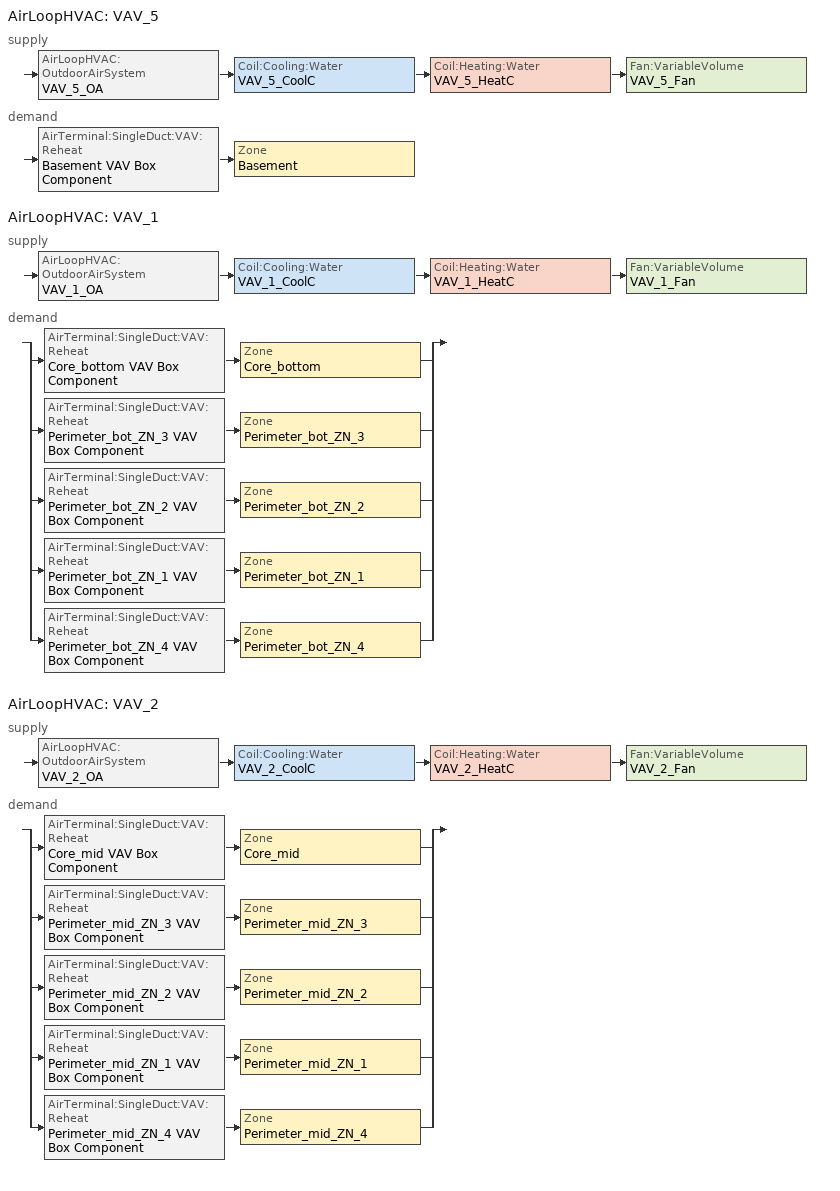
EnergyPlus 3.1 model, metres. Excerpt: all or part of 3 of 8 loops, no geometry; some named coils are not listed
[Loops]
AirLoopHVAC 'VAV_5'
 supply: AirLoopHVAC:OutdoorAirSystem 'VAV_5_OA' > Coil:Cooling:Water 'VAV_5_CoolC' > Coil:Heating:Water 'VAV_5_HeatC' > Fan:VariableVolume 'VAV_5_Fan'
 demand: AirTerminal:SingleDuct:VAV:Reheat 'Basement VAV Box Component' > Zone 'Basement'
AirLoopHVAC 'VAV_1'
 supply: AirLoopHVAC:OutdoorAirSystem 'VAV_1_OA' > Coil:Cooling:Water 'VAV_1_CoolC' > Coil:Heating:Water 'VAV_1_HeatC' > Fan:VariableVolume 'VAV_1_Fan'
 demand: split
  | AirTerminal:SingleDuct:VAV:Reheat 'Core_bottom VAV Box Component' > Zone 'Core_bottom'
  | AirTerminal:SingleDuct:VAV:Reheat 'Perimeter_bot_ZN_3 VAV Box Component' > Zone 'Perimeter_bot_ZN_3'
  | AirTerminal:SingleDuct:VAV:Reheat 'Perimeter_bot_ZN_2 VAV Box Component' > Zone 'Perimeter_bot_ZN_2'
  | AirTerminal:SingleDuct:VAV:Reheat 'Perimeter_bot_ZN_1 VAV Box Component' > Zone 'Perimeter_bot_ZN_1'
  | AirTerminal:SingleDuct:VAV:Reheat 'Perimeter_bot_ZN_4 VAV Box Component' > Zone 'Perimeter_bot_ZN_4'
AirLoopHVAC 'VAV_2'
 supply: AirLoopHVAC:OutdoorAirSystem 'VAV_2_OA' > Coil:Cooling:Water 'VAV_2_CoolC' > Coil:Heating:Water 'VAV_2_HeatC' > Fan:VariableVolume 'VAV_2_Fan'
 demand: split
  | AirTerminal:SingleDuct:VAV:Reheat 'Core_mid VAV Box Component' > Zone 'Core_mid'
  | AirTerminal:SingleDuct:VAV:Reheat 'Perimeter_mid_ZN_3 VAV Box Component' > Zone 'Perimeter_mid_ZN_3'
  | AirTerminal:SingleDuct:VAV:Reheat 'Perimeter_mid_ZN_2 VAV Box Component' > Zone 'Perimeter_mid_ZN_2'
  | AirTerminal:SingleDuct:VAV:Reheat 'Perimeter_mid_ZN_1 VAV Box Component' > Zone 'Perimeter_mid_ZN_1'
  | AirTerminal:SingleDuct:VAV:Reheat 'Perimeter_mid_ZN_4 VAV Box Component' > Zone 'Perimeter_mid_ZN_4'
[ComponentCost:LineItem]
Name | Line Item Type | Item | Cost per Each | Quantity | Cost per Unit of Output Capacity
People:Basement | General | Basement | 1 | 95.8476
LIGHTING EQUIP:Basement | Lights | Basement |  |  | 1
ElectricEquipment:Basement:PlugMisc | General | Basement | 1 | 17.2454
People:Core_bottom | General | Core_bottom | 1 | 136.239
LIGHTING EQUIP:Core_bottom | Lights | Core_bottom |  |  | 1
ElectricEquipment:Core_bottom:PlugMisc | General | Core_bottom | 1 | 20.4358
People:Core_mid | General | Core_mid | 1 | 1362.39
LIGHTING EQUIP:Core_mid | Lights | Core_mid |  |  | 1
ElectricEquipment:Core_mid:PlugMisc | General | Core_mid | 1 | 204.3585
Infiltration:Perimeter_bot_ZN_3 | General | Perimeter_bot_ZN_3 | 1 | 0.0597
People:Perimeter_bot_ZN_3 | General | Perimeter_bot_ZN_3 | 1 | 16.8616
LIGHTING EQUIP:Perimeter_bot_ZN_3 | Lights | Perimeter_bot_ZN_3 |  |  | 1
ElectricEquipment:Perimeter_bot_ZN_3:PlugMisc | General | Perimeter_bot_ZN_3 | 1 | 2.5292
Infiltration:Perimeter_bot_ZN_2 | General | Perimeter_bot_ZN_2 | 1 | 0.04
People:Perimeter_bot_ZN_2 | General | Perimeter_bot_ZN_2 | 1 | 10.8663
LIGHTING EQUIP:Perimeter_bot_ZN_2 | Lights | Perimeter_bot_ZN_2 |  |  | 1
ElectricEquipment:Perimeter_bot_ZN_2:PlugMisc | General | Perimeter_bot_ZN_2 | 1 | 1.6299
Infiltration:Perimeter_bot_ZN_1 | General | Perimeter_bot_ZN_1 | 1 | 0.0597
People:Perimeter_bot_ZN_1 | General | Perimeter_bot_ZN_1 | 1 | 16.862
LIGHTING EQUIP:Perimeter_bot_ZN_1 | Lights | Perimeter_bot_ZN_1 |  |  | 1
ElectricEquipment:Perimeter_bot_ZN_1:PlugMisc | General | Perimeter_bot_ZN_1 | 1 | 2.5293
Infiltration:Perimeter_bot_ZN_4 | General | Perimeter_bot_ZN_4 | 1 | 0.04
People:Perimeter_bot_ZN_4 | General | Perimeter_bot_ZN_4 | 1 | 10.8663
LIGHTING EQUIP:Perimeter_bot_ZN_4 | Lights | Perimeter_bot_ZN_4 |  |  | 1
ElectricEquipment:Perimeter_bot_ZN_4:PlugMisc | General | Perimeter_bot_ZN_4 | 1 | 1.6299
Infiltration:Perimeter_mid_ZN_3 | General | Perimeter_mid_ZN_3 | 1 | 0.5972
People:Perimeter_mid_ZN_3 | General | Perimeter_mid_ZN_3 | 1 | 168.6161
LIGHTING EQUIP:Perimeter_mid_ZN_3 | Lights | Perimeter_mid_ZN_3 |  |  | 1
ElectricEquipment:Perimeter_mid_ZN_3:PlugMisc | General | Perimeter_mid_ZN_3 | 1 | 25.2924
Infiltration:Perimeter_mid_ZN_2 | General | Perimeter_mid_ZN_2 | 1 | 0.4003
People:Perimeter_mid_ZN_2 | General | Perimeter_mid_ZN_2 | 1 | 108.6626
LIGHTING EQUIP:Perimeter_mid_ZN_2 | Lights | Perimeter_mid_ZN_2 |  |  | 1
ElectricEquipment:Perimeter_mid_ZN_2:PlugMisc | General | Perimeter_mid_ZN_2 | 1 | 16.2994
Infiltration:Perimeter_mid_ZN_1 | General | Perimeter_mid_ZN_1 | 1 | 0.5972
People:Perimeter_mid_ZN_1 | General | Perimeter_mid_ZN_1 | 1 | 168.6198
LIGHTING EQUIP:Perimeter_mid_ZN_1 | Lights | Perimeter_mid_ZN_1 |  |  | 1
ElectricEquipment:Perimeter_mid_ZN_1:PlugMisc | General | Perimeter_mid_ZN_1 | 1 | 25.293
Infiltration:Perimeter_mid_ZN_4 | General | Perimeter_mid_ZN_4 | 1 | 0.4003
People:Perimeter_mid_ZN_4 | General | Perimeter_mid_ZN_4 | 1 | 108.6626
LIGHTING EQUIP:Perimeter_mid_ZN_4 | Lights | Perimeter_mid_ZN_4 |  |  | 1
ElectricEquipment:Perimeter_mid_ZN_4:PlugMisc | General | Perimeter_mid_ZN_4 | 1 | 16.2994
[Sizing:Zone] Zone Cooling Design Supply Air Temperature {C}=14; Zone Heating Design Supply Air Temperature {C}=40; Zone Cooling Design Supply Air Humidity Ratio {kg-H20/kg-air}=0.0085; Zone Heating Design Supply Air Humidity Ratio {kg-H20/kg-air}=0.008; Outdoor Air Method=Flow/Zone; Outside Air Flow per Zone Floor Area {(m3/s)/m2}=0; Cooling Design Air Flow Method {Flow/Zone | DesignDay | DesignDayWithLimit}=DesignDayWithLimit; Cooling Minimum Air Flow=0; Cooling Minimum Air Flow Fraction=0; Heating Design Air Flow Method {Flow/Zone | DesignDay}=DesignDay; Heating Design Air Flow Rate=0
Name | Outside Air Flow per Zone {m3/s}
Basement | 0.958476
Core_bottom; Core_mid | 1.36239
Perimeter_bot_ZN_3; Perimeter_mid_ZN_3 | 0.168616
Perimeter_bot_ZN_2; Perimeter_bot_ZN_4; Perimeter_mid_ZN_2; Perimeter_mid_ZN_4 | 0.108663
Perimeter_bot_ZN_1; Perimeter_mid_ZN_1 | 0.16862
[ZoneControl:Thermostat] Control Type Schedule=Dual Zone Control Type Sched
Name | Zone | Control 1
Basement Thermostat | Basement | Basement DualSPSched
Core_bottom Thermostat | Core_bottom | Core_bottom DualSPSched
Core_mid Thermostat | Core_mid | Core_mid DualSPSched
Perimeter_bot_ZN_3 Thermostat | Perimeter_bot_ZN_3 | Perimeter_bot_ZN_3 DualSPSched
Perimeter_bot_ZN_2 Thermostat | Perimeter_bot_ZN_2 | Perimeter_bot_ZN_2 DualSPSched
Perimeter_bot_ZN_1 Thermostat | Perimeter_bot_ZN_1 | Perimeter_bot_ZN_1 DualSPSched
Perimeter_bot_ZN_4 Thermostat | Perimeter_bot_ZN_4 | Perimeter_bot_ZN_4 DualSPSched
Perimeter_mid_ZN_3 Thermostat | Perimeter_mid_ZN_3 | Perimeter_mid_ZN_3 DualSPSched
Perimeter_mid_ZN_2 Thermostat | Perimeter_mid_ZN_2 | Perimeter_mid_ZN_2 DualSPSched
Perimeter_mid_ZN_1 Thermostat | Perimeter_mid_ZN_1 | Perimeter_mid_ZN_1 DualSPSched
Perimeter_mid_ZN_4 Thermostat | Perimeter_mid_ZN_4 | Perimeter_mid_ZN_4 DualSPSched
[ThermostatSetpoint:DualSetpoint] Heating Setpoint Temperature Schedule=HTGSETP_SCH; Cooling Setpoint Temperature Schedule=CLGSETP_SCH
Basement DualSPSched; Core_bottom DualSPSched; Core_mid DualSPSched; Perimeter_bot_ZN_3 DualSPSched; Perimeter_bot_ZN_2 DualSPSched; Perimeter_bot_ZN_1 DualSPSched; Perimeter_bot_ZN_4 DualSPSched; Perimeter_mid_ZN_3 DualSPSched; Perimeter_mid_ZN_2 DualSPSched; Perimeter_mid_ZN_1 DualSPSched; Perimeter_mid_ZN_4 DualSPSched
[Zone equipment]
Basement: Basement VAV Box Component
Core_bottom: Core_bottom VAV Box Component
Core_mid: Core_mid VAV Box Component
Perimeter_bot_ZN_3: Perimeter_bot_ZN_3 VAV Box Component
Perimeter_bot_ZN_2: Perimeter_bot_ZN_2 VAV Box Component
Perimeter_bot_ZN_1: Perimeter_bot_ZN_1 VAV Box Component
Perimeter_bot_ZN_4: Perimeter_bot_ZN_4 VAV Box Component
Perimeter_mid_ZN_3: Perimeter_mid_ZN_3 VAV Box Component
Perimeter_mid_ZN_2: Perimeter_mid_ZN_2 VAV Box Component
Perimeter_mid_ZN_1: Perimeter_mid_ZN_1 VAV Box Component
Perimeter_mid_ZN_4: Perimeter_mid_ZN_4 VAV Box Component
[AirTerminal:SingleDuct:VAV:Reheat] Availability Schedule=ALWAYS_ON; Maximum Air Flow Rate {m3/s}=AUTOSIZE; Zone Minimum Air Flow Input Method=Constant; Constant Minimum Air Flow Fraction=0.3; Maximum Hot Water or Steam Flow Rate {m3/s}=AUTOSIZE; Minimum Hot Water or Steam Flow Rate {m3/s}=0; Convergence Tolerance=0.001; Damper Heating Action=Normal
Name | Reheat Coil
Basement VAV Box Component | Basement VAV Box Reheat Coil
Core_bottom VAV Box Component | Core_bottom VAV Box Reheat Coil
Core_mid VAV Box Component | Core_mid VAV Box Reheat Coil
Perimeter_bot_ZN_3 VAV Box Component | Perimeter_bot_ZN_3 VAV Box Reheat Coil
Perimeter_bot_ZN_2 VAV Box Component | Perimeter_bot_ZN_2 VAV Box Reheat Coil
Perimeter_bot_ZN_1 VAV Box Component | Perimeter_bot_ZN_1 VAV Box Reheat Coil
Perimeter_bot_ZN_4 VAV Box Component | Perimeter_bot_ZN_4 VAV Box Reheat Coil
Perimeter_mid_ZN_3 VAV Box Component | Perimeter_mid_ZN_3 VAV Box Reheat Coil
Perimeter_mid_ZN_2 VAV Box Component | Perimeter_mid_ZN_2 VAV Box Reheat Coil
Perimeter_mid_ZN_1 VAV Box Component | Perimeter_mid_ZN_1 VAV Box Reheat Coil
Perimeter_mid_ZN_4 VAV Box Component | Perimeter_mid_ZN_4 VAV Box Reheat Coil
[Coil:Heating:Water] Availablility Schedule=ALWAYS_ON; U-Factor Times Area Value {W/K}=AUTOSIZE; Maximum Water Flow Rate {m3/s}=AUTOSIZE; Coil Peformance input method=UFactorTimesAreaAndDesignWaterFlowRate; Nominal Capacity=AUTOSIZE; Design Inlet Water Temperature=82.2; Design Inlet Air Temperature=16.6; Design Outlet Water Temperature=71.1; Design Outlet Air Temperature=32.2
VAV_5_HeatC; VAV_1_HeatC; VAV_2_HeatC
[AirLoopHVAC] Design Supply Air Flow Rate {m3/s}=AUTOSIZE
VAV_5; VAV_1; VAV_2
[Controller:WaterCoil] Control Variable {Temperature | HumidityRatio | TemperatureAndHumidityRatio | Flow}=Temperature; Maximum Actuated Flow {m3/s}=AUTOSIZE; Minimum Actuated Flow {m3/s}=0
Name | Action {Normal | Reverse} | Actuator Variable {Flow} | Actuator Variable {FLOW} | Controller Convergence Tolerance {delta C} [Delta temp from setpoint]
VAV_5_CoolC_Controller; VAV_1_CoolC_Controller; VAV_2_CoolC_Controller | Reverse | Flow
VAV_5_HeatC_Controller; VAV_1_HeatC_Controller; VAV_2_HeatC_Controller | Normal |  | Flow | 0.0001
[SetpointManager:Scheduled] Control Variable {Temperature| others }=Temperature; Schedule=Seasonal-Reset-Supply-Air-Temp-Sch
Name | Setpoint Node or NodeList
VAV_5 SAT setpoint | VAV_5 Supply Equipment Outlet Node
VAV_1 SAT setpoint | VAV_1 Supply Equipment Outlet Node
VAV_2 SAT setpoint | VAV_2 Supply Equipment Outlet Node
[SetpointManager:MixedAir]
Name | Control Variable {Temperature} | Setpoint Node or NodeList | Control Variable
VAV_5_CoolC SAT Manager | Temperature | VAV_5_CoolC-VAV_5_HeatCNode
VAV_5_HeatC SAT Manager | Temperature | VAV_5_HeatC-VAV_5_FanNode
VAV_5_OAMixed Air Temp Manager |  | VAV_5_OA-VAV_5_CoolCNode | Temperature
VAV_1_CoolC SAT Manager | Temperature | VAV_1_CoolC-VAV_1_HeatCNode
VAV_1_HeatC SAT Manager | Temperature | VAV_1_HeatC-VAV_1_FanNode
VAV_1_OAMixed Air Temp Manager |  | VAV_1_OA-VAV_1_CoolCNode | Temperature
VAV_2_CoolC SAT Manager | Temperature | VAV_2_CoolC-VAV_2_HeatCNode
VAV_2_HeatC SAT Manager | Temperature | VAV_2_HeatC-VAV_2_FanNode
VAV_2_OAMixed Air Temp Manager |  | VAV_2_OA-VAV_2_CoolCNode | Temperature
[Sizing:System] Type Of Load To Size On {Sensible}=Sensible; Design Outdoor Air Flow Rate {m3/s}=AUTOSIZE; Minimum System Air Flow Ratio=0.3; Preheat Design Temperature {C}=7; Preheat Design Humidity Ratio {kg-H2O/kg-air}=0.008; Precool Design Temperature {C}=12.8; Precool Design Humidity Ratio {kg-H2O/kg-air}=0.008; Central Cooling Design Supply Air Temperature {C}=12.8; Central Heating Design Supply Air Temperature {C}=16.7; Sizing Option {Coincident | NonCoincident}=NonCoincident; 100% Outdoor Air in Cooling {Yes | No}=No; 100% Outdoor Air in Heating {Yes | No}=No; Central Cooling Design Supply Air Humidity Ratio {kg-H2O/kg-air}=0.0085; Central Heating Design Supply Air Humidity Ratio {kg-H2O/kg-air}=0.008; Cooling Design Air Flow Method=DesignDay; Cooling Design Air Flow Rate {m3/s}=0; Heating Design Air Flow Method=DesignDay; Heating Design Air Flow Rate {m3/s}=0
VAV_5; VAV_1; VAV_2
[Controller:OutdoorAir] Minimum Outdoor Air Flow Rate {m3/s}=AUTOSIZE; Maximum Outdoor Air Flow Rate {m3/s}=AUTOSIZE; Economizer Control Type=DifferentialDryBulb; Economizer Control Action Type=ModulateFlow; Economizer Maximum Limit Dry-Bulb Temperature {C}=28; Economizer Maximum Limit Enthalpy {J/kg}=64000; Economizer Minimum Limit Dry-Bulb Temperature {C}=0; Lockout Type=NoLockout; Minimum Limit Type=FixedMinimum; Minimum Outdoor Air Schedule=MinOA_MotorizedDamper_Sched
VAV_5_OA_Controller; VAV_1_OA_Controller; VAV_2_OA_Controller
[Coil:Cooling:Water] Availability Schedule=ALWAYS_ON; Design Water Flow Rate {m3/s}=AUTOSIZE; Design Air Flow Rate {m3/s}=AUTOSIZE; Design Inlet Water Temperature {C}=AUTOSIZE; Design Inlet Air Temperature {C}=AUTOSIZE; Design Outlet Air Temperature {C}=AUTOSIZE; Design Inlet Humidity Ratio {kg-H2O/kg-air}=AUTOSIZE; Design Outlet Humidity Ratio {kg-H2O/kg-air}=AUTOSIZE; Type of Analysise {*******}=SimpleAnalysis; Heat Exchanger Configuration {*********}=CrossFlow
VAV_5_CoolC; VAV_1_CoolC; VAV_2_CoolC
[Fan:VariableVolume] Availability Schedule=HVACOperationSchd; Pressure Rise {Pa}=1388.304; Maximum Flow Rate {m3/s}=AUTOSIZE; Minimum Flow Rate {m3/s}=0; Motor In Airstream Fraction=1; Fan Coefficient 1=0.0407599; Fan Coefficient 2=0.088045; Fan Coefficient 3=-0.0729261; Fan Coefficient 4=0.94374; Fan Coefficient 5=0
Name | Fan Efficiency | Motor Efficiency
VAV_5_Fan | 0.6006 | 0.924
VAV_1_Fan | 0.6084 | 0.936
VAV_2_Fan | 0.6175 | 0.95
[Schedule:Compact]
ALWAYS_ON: Through: 12/31, For: AllDays, Until: 24:00, 1
HVACOperationSchd: Through: 12/31, For: Weekdays SummerDesignDay, Until: 06:00, 0, Until: 22:00, 1, Until: 24:00, 0, For: Saturday WinterDesignDay, Until: 06:00, 0, Until: 18:00, 1, Until: 24:00, 0, For: Sunday Holidays AllOtherDays, Until: 24:00, 0
HTGSETP_SCH: Through: 12/31, For: Weekdays, Until: 05:00, 15.6, Until: 19:00, 21, Until: 24:00, 15.6, For SummerDesignDay, Until: 24:00, 15.6, For: Saturday, Until: 06:00, 15.6, Until: 17:00, 21, Until: 24:00, 15.6, For: WinterDesignDay, Until: 24:00, 21, For: Sunday Holidays AllOtherDays, Until: 24:00, 15.6
CLGSETP_SCH: Through: 12/31, For: Weekdays SummerDesignDay, Until: 06:00, 30, Until: 22:00, 24, Until: 24:00, 30, For: Saturday, Until: 06:00, 30, Until: 18:00, 24, Until: 24:00, 30, For WinterDesignDay, Until: 24:00, 30, For: Sunday Holidays AllOtherDays, Until: 24:00, 30
MinOA_MotorizedDamper_Sched: Through: 12/31, For: Weekdays SummerDesignDay, Until: 07:00, 0, Until: 22:00, 1, Until: 24:00, 0, For: Saturday WinterDesignDay, Until: 07:00, 0, Until: 18:00, 1, Until: 24:00, 0, For: Sunday Holidays AllOtherDays, Until: 24:00, 0
Dual Zone Control Type Sched: Through: 12/31, For: AllDays, Until: 24:00, 4
Seasonal-Reset-Supply-Air-Temp-Sch: Through: 3/31, For: AllDays, Until: 24:00, 13, Through: 9/30, For: AllDays, Until: 24:00, 13, Through: 12/31, For: AllDays, Until: 24:00, 13
